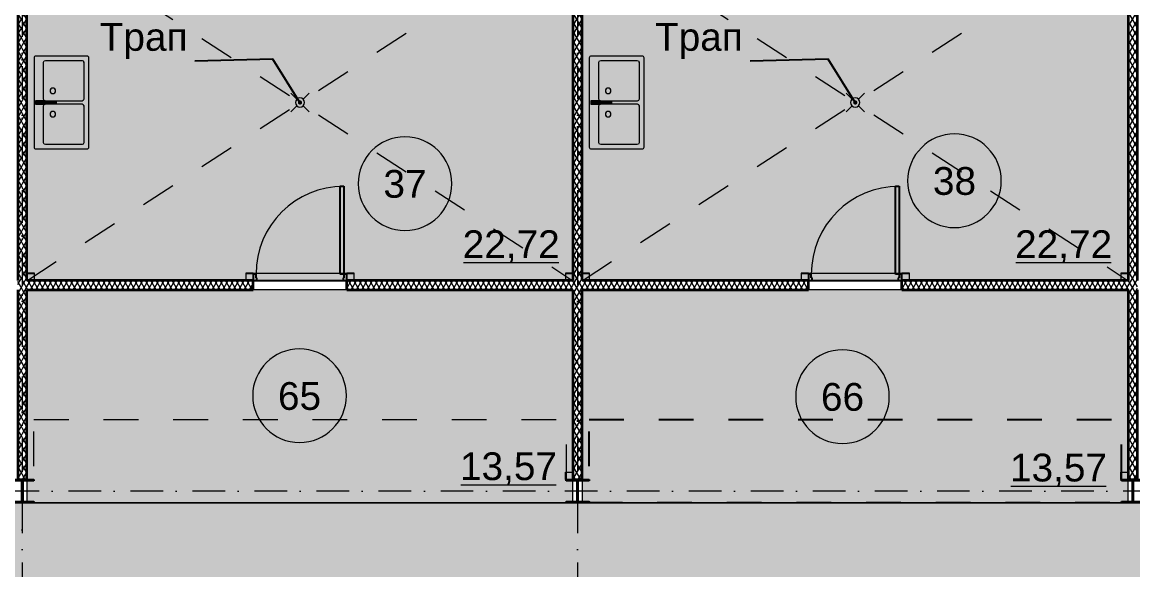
# Model space of a CAD drawing. Header units: millimetres. Extents: x -10605 to 104127, y -15987 to 52426.
# Drawn here: x 9999 to 21999, y 21150 to 27068 of the extents above; entities that cross this region are included whole.
import ezdxf
from ezdxf.enums import TextEntityAlignment as Align

# ---------------------------------------------------------------- set-up
doc = ezdxf.new("R2010")
doc.units = ezdxf.units.MM
doc.header["$MEASUREMENT"] = 0
for name, pattern in [('Dot & Dashed', [670.277762, 352.777767, -176.388884, 0, -141.111112]), ('roto_dd', [752.592, 376.296, -376.296]), ('Крупный пунктир', [634.99999, 0, -634.99999])]:
    doc.linetypes.add(name, pattern=pattern)
for name, color, linetype in [('Двери Archicad', 7, 'Continuous'), ('Зоны', 7, 'Continuous'), ('Металлический каркас здания', 7, 'Continuous'), ('Оси', 7, 'Continuous'), ('Стены', 7, 'Continuous')]:
    doc.layers.add(name, color=color, linetype=linetype)
for name, color, linetype, lineweight in [('Двери Archicad_Ном._пера__3', 7, 'Continuous', 0), ('Двери Archicad_Ном._пера__97', 7, 'Continuous', 35), ('Двери Archicad_Ном._пера__98', 7, 'Continuous', 25), ('Зоны_Ном._пера__38', 171, 'Continuous', 20), ('Зоны_Ном._пера__91', 255, 'Continuous', 0), ('Мебель и  оборудование_Ном._пера__200', 7, 'Continuous', 0), ('Мебель и  оборудование_Ном._пера__98', 7, 'Continuous', 25), ('Мебель и  оборудование_Ном._пера__99', 7, 'Continuous', 15), ('Металлический каркас здания_Ном._пера__98', 7, 'Continuous', 25), ('Металлический каркас здания_Ном._пера__99', 7, 'Continuous', 15), ('Оси_Ном._пера__200', 7, 'Continuous', 0), ('Паспорта Зон Archicad_Ном._пера__100', 7, 'Continuous', 9), ('Сантехника_Ном._пера__99', 7, 'Continuous', 15), ('Стены _Ном._пера__97', 7, 'Continuous', 35)]:
    doc.layers.add(name, color=color, linetype=linetype, lineweight=lineweight)
doc.layers.add('Зоны_Ном._пера__2', color=7, linetype='Continuous', lineweight=0, true_color=0xc2747474)
doc.styles.add('РЎР“Р•РќР•Р\xa0РР\xa0_РЎРўРР›Р¬_1', font='arial.ttf')
doc.dimstyles.new('СГЕНЕРИР_СТИЛЬ__1', dxfattribs={"dimtxt": 0.18, "dimasz": 91.2, "dimexe": 0.18, "dimexo": 0.0625, "dimgap": 0.09, "dimtad": 0, "dimtih": 1, "dimtoh": 1, "dimdec": 4, "dimzin": 0, "dimdsep": 46, "dimcen": 0.09, "dimadec": 0, "dimazin": 0, "dimtfac": 1, "dimtdec": 4, "dimtmove": 0, "dimatfit": 3, "dimldrblk": 'ARROWHEAD_11', "dimfxl": 1, "dimtolj": 1, "dimtzin": 0, "dimarcsym": 0})
pattern_1 = [(90, (0, 0), (-60, 0), [])]
pattern_2 = [(60, (0, 0), (-43.30127, 25), []), (120, (0, 0), (43.30127, 25), [])]

# ---------------------------------------------------------------- blocks, each defined once
blk = doc.blocks.new('Колонна SHS ГК 27')
at = {"layer": 'Металлический каркас здания_Ном._пера__99', "linetype": 'Continuous', "lineweight": 0, "true_color": 0xffffff}
h = blk.add_hatch(dxfattribs=at)
h.set_pattern_fill('Barabбs_tйglakц_бllу', style=0, pattern_type=2)
h.set_pattern_definition(pattern_1)
h.paths.add_polyline_path([(-40, -40), (40, -40), (40, 40), (-40, 40)])
h.paths.add_polyline_path([(-36.4, -36.4), (-36.4, 36.4), (36.4, 36.4), (36.4, -36.4)], flags=0)
at = {"layer": 'Металлический каркас здания_Ном._пера__99', "color": 7, "linetype": 'Continuous', "lineweight": 15}
for p, q in [((40, 40), (-40, 40)), ((-40, 40), (-40, -40)), ((-36.4, -36.4), (-36.4, 36.4)), ((-36.4, 36.4), (36.4, 36.4)), ((36.4, 36.4), (36.4, -36.4)), ((40, -40), (40, 40)), ((-40, -40), (40, -40)), ((36.4, -36.4), (-36.4, -36.4))]:
    blk.add_line(p, q, dxfattribs=at)
blk = doc.blocks.new('Труба Квадратного Сечения ГК SHS 27_5')
at = {"layer": 'Металлический каркас здания_Ном._пера__99', "color": 7, "linetype": 'Continuous', "lineweight": 15}
for p, q in [((505, 40), (0, 40)), ((0, 40), (0, 0)), ((0, 0), (0, -40)), ((1010, 40), (505, 40)), ((1010, 0), (1010, 40)), ((1010, -40), (1010, 0)), ((0, -40), (505, -40)), ((505, -40), (1010, -40))]:
    blk.add_line(p, q, dxfattribs=at)
blk = doc.blocks.new('Зона подготовки товара_37_56', base_point=(12590, 26554))
at = {"layer": 'Зоны', "linetype": 'Continuous', "lineweight": 0, "true_color": 0x3f3f3f}
blk.add_hatch(color=250, dxfattribs=at).paths.add_polyline_path([(10050, 28125), (10050, 24275), (15950, 24275), (15950, 28125)])
at = {"layer": 'Паспорта Зон Archicad_Ном._пера__100', "color": 7, "linetype": 'Continuous', "lineweight": 9}
blk.add_line((14768, 24470), (15798, 24470), dxfattribs=at)
for start, end in [(0, 180), (180, 0)]:
    blk.add_arc((14135, 25323), 506, start, end, dxfattribs=at)
at = {"layer": 'Паспорта Зон Archicad_Ном._пера__100', "color": 7, "lineweight": 9, "style": 'РЎР“Р•РќР•Р\xa0РР\xa0_РЎРўРР›Р¬_1'}
for tag, p in [('ROOM_NUMBER', (14135, 25321)), ('ROOM_AREA', (15283, 24669))]:
    blk.add_attdef(tag, text='', height=300, dxfattribs=at).set_placement(p, align=Align.MIDDLE_CENTER)
blk = doc.blocks.new('Зона подготовки товара_38_57', base_point=(18741, 26581))
at = {"layer": 'Зоны', "linetype": 'Continuous', "lineweight": 0, "true_color": 0x3f3f3f}
blk.add_hatch(color=250, dxfattribs=at).paths.add_polyline_path([(16050, 24275), (21950, 24275), (21950, 28125), (16050, 28125)])
at = {"layer": 'Паспорта Зон Archicad_Ном._пера__100', "color": 7, "linetype": 'Continuous', "lineweight": 9}
blk.add_line((20736, 24470), (21766, 24470), dxfattribs=at)
for start, end in [(0, 180), (180, 0)]:
    blk.add_arc((20072, 25354), 506, start, end, dxfattribs=at)
at = {"layer": 'Паспорта Зон Archicad_Ном._пера__100', "color": 7, "lineweight": 9, "style": 'РЎР“Р•РќР•Р\xa0РР\xa0_РЎРўРР›Р¬_1'}
for tag, p in [('ROOM_NUMBER', (20072, 25352)), ('ROOM_AREA', (21251, 24669))]:
    blk.add_attdef(tag, text='', height=300, dxfattribs=at).set_placement(p, align=Align.MIDDLE_CENTER)
blk = doc.blocks.new('Торговый зал_97_103', base_point=(18593, 20776))
at = {"layer": 'Зоны_Ном._пера__2', "linetype": 'Continuous', "lineweight": 0, "true_color": 0x1d1d1d}
blk.add_hatch(color=250, dxfattribs=at).paths.add_polyline_path([(46125, 18125), (46125, 21875), (4225, 21875), (4225, 18125)])
at = {"layer": 'Паспорта Зон Archicad_Ном._пера__100', "color": 7, "lineweight": 9, "style": 'РЎР“Р•РќР•Р\xa0РР\xa0_РЎРўРР›Р¬_1'}
for tag, p in [('ROOM_NUMBER', (18933, 20581)), ('ROOM_AREA', (45254, 18555))]:
    blk.add_attdef(tag, text='', height=300, dxfattribs=at).set_placement(p, align=Align.MIDDLE_CENTER)
blk = doc.blocks.new('Выставочная зона_65_112', base_point=(14217, 23619))
at = {"layer": 'Зоны_Ном._пера__38', "linetype": 'Continuous', "lineweight": 0, "true_color": 0x1f1f3f}
blk.add_hatch(color=179, dxfattribs=at).paths.add_polyline_path([(15950, 24175), (10050, 24175), (10050, 21875), (15950, 21875)])
at = {"layer": 'Паспорта Зон Archicad_Ном._пера__100', "color": 7, "linetype": 'Continuous', "lineweight": 9}
blk.add_line((14739, 22069), (15768, 22069), dxfattribs=at)
for start, end in [(0, 180), (180, 0)]:
    blk.add_arc((12995, 23031), 506, start, end, dxfattribs=at)
at = {"layer": 'Паспорта Зон Archicad_Ном._пера__100', "color": 7, "lineweight": 9, "style": 'РЎР“Р•РќР•Р\xa0РР\xa0_РЎРўРР›Р¬_1'}
for tag, p in [('ROOM_NUMBER', (12995, 23028)), ('ROOM_AREA', (15253, 22269))]:
    blk.add_attdef(tag, text='', height=300, dxfattribs=at).set_placement(p, align=Align.MIDDLE_CENTER)
blk = doc.blocks.new('Выставочная зона_66_113', base_point=(20305, 23555))
at = {"layer": 'Зоны_Ном._пера__38', "linetype": 'Continuous', "lineweight": 0, "true_color": 0x1f1f3f}
blk.add_hatch(color=179, dxfattribs=at).paths.add_polyline_path([(21950, 21875), (21950, 24175), (16050, 24175), (16050, 21875)])
at = {"layer": 'Паспорта Зон Archicad_Ном._пера__100', "color": 7, "linetype": 'Continuous', "lineweight": 9}
blk.add_line((20681, 22055), (21711, 22055), dxfattribs=at)
for start, end in [(0, 180), (180, 0)]:
    blk.add_arc((18862, 23021), 506, start, end, dxfattribs=at)
at = {"layer": 'Паспорта Зон Archicad_Ном._пера__100', "color": 7, "lineweight": 9, "style": 'РЎР“Р•РќР•Р\xa0РР\xa0_РЎРўРР›Р¬_1'}
for tag, p in [('ROOM_NUMBER', (18862, 23019)), ('ROOM_AREA', (21196, 22255))]:
    blk.add_attdef(tag, text='', height=300, dxfattribs=at).set_placement(p, align=Align.MIDDLE_CENTER)
blk = doc.blocks.new('Однопольная Дверь 27_2')
at = {"layer": 'Двери Archicad_Ном._пера__3', "color": 7, "linetype": 'Continuous', "lineweight": 0}
blk.add_arc((475, 0), 950, 90, 180, dxfattribs=at)
at = {"layer": 'Двери Archicad_Ном._пера__97', "color": 7, "linetype": 'Continuous', "lineweight": 35}
for p, q in [((-505, -170), (-505, -70)), ((505, -170), (505, -70))]:
    blk.add_line(p, q, dxfattribs=at)
at = {"layer": 'Двери Archicad_Ном._пера__98', "color": 7, "linetype": 'Continuous', "lineweight": 25}
for p, q in [((435, 0), (435, 950)), ((435, 950), (475, 950)), ((475, 950), (475, 0)), ((-475, 0), (-505, 0)), ((-505, 0), (-505, -70)), ((-475, -40), (-475, 0)), ((475, 0), (435, 0)), ((505, 0), (475, 0)), ((475, 0), (475, -40)), ((505, -70), (505, 0)), ((-505, -70), (-465, -70)), ((-465, -40), (-475, -40)), ((-465, -70), (-465, -40)), ((475, -40), (465, -40)), ((465, -40), (465, -70)), ((465, -70), (505, -70))]:
    blk.add_line(p, q, dxfattribs=at)
blk = doc.blocks.new('Стена_82', base_point=(4125, 24225))
at = {"layer": 'Стены', "linetype": 'Continuous', "lineweight": 0, "true_color": 0x000000}
h = blk.add_hatch(dxfattribs=at)
h.set_pattern_fill('Batt_Insulation__3_', color=18, style=0, pattern_type=2)
h.set_pattern_definition(pattern_2)
h.paths.add_polyline_path([(12495, 24275), (10050, 24275), (10050, 24175), (12495, 24175)])
h = blk.add_hatch(dxfattribs=at)
h.set_pattern_fill('Batt_Insulation__3_', color=18, style=0, pattern_type=2)
h.set_pattern_definition(pattern_2)
h.paths.add_polyline_path([(15950, 24275), (13505, 24275), (13505, 24175), (15950, 24175)])
h = blk.add_hatch(dxfattribs=at)
h.set_pattern_fill('Batt_Insulation__3_', color=18, style=0, pattern_type=2)
h.set_pattern_definition(pattern_2)
h.paths.add_polyline_path([(18495, 24275), (16050, 24275), (16050, 24175), (18495, 24175)])
h = blk.add_hatch(dxfattribs=at)
h.set_pattern_fill('Batt_Insulation__3_', color=18, style=0, pattern_type=2)
h.set_pattern_definition(pattern_2)
h.paths.add_polyline_path([(21950, 24275), (19505, 24275), (19505, 24175), (21950, 24175)])
at = {"layer": 'Стены _Ном._пера__97', "color": 7, "linetype": 'Continuous', "lineweight": 35}
for p, q in [((12495, 24175), (12495, 24275)), ((13505, 24175), (13505, 24275)), ((18495, 24175), (18495, 24275)), ((19505, 24175), (19505, 24275))]:
    blk.add_line(p, q, dxfattribs=at)
at = {"layer": 'Стены _Ном._пера__97', "color": 7, "linetype": 'Continuous', "lineweight": 35, "flags": 128}
for points in [[(12495, 24275), (10050, 24275)], [(15950, 24275), (13505, 24275)], [(18495, 24275), (16050, 24275)], [(21950, 24275), (19505, 24275)], [(10050, 24175), (12495, 24175)], [(13505, 24175), (15950, 24175)], [(16050, 24175), (18495, 24175)], [(19505, 24175), (21950, 24175)]]:
    blk.add_lwpolyline(points, dxfattribs=at)
at = {"layer": 'Двери Archicad', "color": 7, "linetype": 'Continuous', "lineweight": 50, "zscale": 1000}
for p in [(13000, 24345), (19000, 24345)]:
    blk.add_blockref('Однопольная Дверь 27_2', p, dxfattribs=at)
blk = doc.blocks.new('Стена_85', base_point=(16000, 22125))
at = {"layer": 'Стены', "linetype": 'Continuous', "lineweight": 0, "true_color": 0x000000}
h = blk.add_hatch(dxfattribs=at)
h.set_pattern_fill('Batt_Insulation__3_', color=18, style=0, pattern_type=2)
h.set_pattern_definition(pattern_2)
h.paths.add_polyline_path([(16050, 22125), (16050, 27875), (15950, 27875), (15950, 22125)])
at = {"layer": 'Стены _Ном._пера__97', "color": 7, "linetype": 'Continuous', "lineweight": 35, "flags": 128}
for points in [[(16050, 27875), (15950, 27875)], [(15950, 27875), (15950, 24275)], [(16050, 24275), (16050, 27875)], [(15950, 24175), (15950, 22125)], [(16050, 22125), (16050, 24175)], [(15950, 22125), (16050, 22125)]]:
    blk.add_lwpolyline(points, dxfattribs=at)
blk = doc.blocks.new('Стена_138', base_point=(22000, 22125))
at = {"layer": 'Стены', "linetype": 'Continuous', "lineweight": 0, "true_color": 0x000000}
h = blk.add_hatch(dxfattribs=at)
h.set_pattern_fill('Batt_Insulation__3_', color=18, style=0, pattern_type=2)
h.set_pattern_definition(pattern_2)
h.paths.add_polyline_path([(22050, 22125), (22050, 27875), (21950, 27875), (21950, 22125)])
at = {"layer": 'Стены _Ном._пера__97', "color": 7, "linetype": 'Continuous', "lineweight": 35, "flags": 128}
for points in [[(22050, 27875), (21950, 27875)], [(21950, 27875), (21950, 24275)], [(22050, 24275), (22050, 27875)], [(21950, 24175), (21950, 22125)], [(22050, 22125), (22050, 24175)], [(21950, 22125), (22050, 22125)]]:
    blk.add_lwpolyline(points, dxfattribs=at)
blk = doc.blocks.new('Стена_385', base_point=(10000, 27875))
at = {"layer": 'Стены', "linetype": 'Continuous', "lineweight": 0, "true_color": 0x000000}
h = blk.add_hatch(dxfattribs=at)
h.set_pattern_fill('Batt_Insulation__3_', color=18, style=0, pattern_type=2)
h.set_pattern_definition(pattern_2)
h.paths.add_polyline_path([(9950, 27875), (9950, 22125), (10050, 22125), (10050, 27875)])
at = {"layer": 'Стены _Ном._пера__97', "color": 7, "linetype": 'Continuous', "lineweight": 35, "flags": 128}
for points in [[(9950, 27875), (9950, 24275)], [(10050, 27875), (9950, 27875)], [(10050, 24275), (10050, 27875)], [(9950, 24175), (9950, 22125)], [(10050, 22125), (10050, 24175)], [(9950, 22125), (10050, 22125)]]:
    blk.add_lwpolyline(points, dxfattribs=at)
blk = doc.blocks.new('Колонна Универсальная 27')
at = {"layer": 'Металлический каркас здания_Ном._пера__98', "linetype": 'Continuous', "lineweight": 0, "true_color": 0xffffff}
h = blk.add_hatch(dxfattribs=at)
h.set_pattern_fill('Barabбs_tйglakц_бllу', style=0, pattern_type=2)
h.set_pattern_definition(pattern_1)
h.paths.add_polyline_path([(-125, -125), (125, -125), (125, -113), (4, -113), (4, 113), (125, 113), (125, 125), (-125, 125), (-125, 113), (-4, 113), (-4, -113), (-125, -113)])
at = {"layer": 'Металлический каркас здания_Ном._пера__98', "color": 7, "linetype": 'Continuous', "lineweight": 25}
for p, q in [((125, 125), (-125, 125)), ((-125, 125), (-125, 113)), ((125, 113), (125, 125)), ((-125, 113), (-4, 113)), ((-4, 113), (-4, -113)), ((4, -113), (4, 113)), ((4, 113), (125, 113)), ((-4, -113), (-125, -113)), ((-125, -113), (-125, -125)), ((125, -113), (4, -113)), ((125, -125), (125, -113)), ((-125, -125), (125, -125))]:
    blk.add_line(p, q, dxfattribs=at)
blk = doc.blocks.new('Двутавp К 26020-83 27')
at = {"layer": 'Металлический каркас здания_Ном._пера__98', "color": 7, "linetype": 'Крупный пунктир', "lineweight": 25}
blk.add_line((0, 0), (39875, 0), dxfattribs=at)
blk = doc.blocks.new('Двутавp К 26020-83 27_2')
at = {"layer": 'Металлический каркас здания_Ном._пера__98', "color": 7, "linetype": 'Крупный пунктир', "lineweight": 25}
blk.add_line((0, 0), (17750, 0), dxfattribs=at)
blk = doc.blocks.new('Стандартный Маркер Сетки')
at = {"layer": 'Оси_Ном._пера__200', "color": 7, "linetype": 'Dot & Dashed', "lineweight": 0}
blk.add_line((0, 0), (107805, 0), dxfattribs=at)
at = {"layer": 'Оси_Ном._пера__200', "color": 7, "lineweight": 0, "style": 'РЎР“Р•РќР•Р\xa0РР\xa0_РЎРўРР›Р¬_1'}
blk.add_attdef('AC_MarkerText_1', text='', height=300, dxfattribs=at).set_placement((108205, 150), align=Align.TOP_CENTER)
blk = doc.blocks.new('Символ Трапа в Полу 27')
at = {"layer": 'Мебель и  оборудование_Ном._пера__99', "color": 7, "linetype": 'Continuous', "lineweight": 15}
for p, q in [((65, 135), (0, 200)), ((135, 135), (200, 200)), ((65, 65), (0, 0)), ((135, 65), (200, 0))]:
    blk.add_line(p, q, dxfattribs=at)
at = {"layer": 'Мебель и  оборудование_Ном._пера__99', "color": 7, "linetype": 'Continuous', "lineweight": 15, "flags": 128}
blk.add_lwpolyline([(150, 100, 1), (50, 100, 1)], format="xyb", close=True, dxfattribs=at)
blk = doc.blocks.new('Мойка Обычная 27')
at = {"layer": 'Сантехника_Ном._пера__99', "color": 7, "linetype": 'Continuous', "lineweight": 15}
for p, q in [((470, 485), (70, 485)), ((940, 485), (540, 485)), ((50, 465), (50, 70)), ((490, 70), (490, 465)), ((520, 465), (520, 70)), ((960, 70), (960, 465)), ((70, 50), (470, 50)), ((540, 50), (940, 50))]:
    blk.add_line(p, q, dxfattribs=at)
at = {"layer": 'Сантехника_Ном._пера__99', "color": 7, "linetype": 'Continuous', "lineweight": 15, "flags": 128}
for points in [[(20, 0), (990, 0, 0.414214), (1010, 20), (1010, 565, 0.414214), (990, 585), (20, 585, 0.414214), (0, 565), (0, 20, 0.414214)], [(485, 504), (496, 504), (496, 555, -1), (514, 555), (514, 504), (525, 504), (525, 569), (485, 569)], [(496, 357, 1), (514, 357), (514, 555, 1), (496, 555)]]:
    blk.add_lwpolyline(points, format="xyb", close=True, dxfattribs=at)
for points in [[(485, 468), (496, 468), (496, 503), (485, 503)], [(525, 468), (525, 503), (514, 503), (514, 468)]]:
    blk.add_lwpolyline(points, close=True, dxfattribs=at)
at = {"layer": 'Сантехника_Ном._пера__99', "color": 7, "linetype": 'Continuous', "lineweight": 15}
for centre in [(379, 385), (631, 385)]:
    blk.add_circle(centre, 30, dxfattribs=at)
for centre, start, end in [((70, 465), 90, 180), ((470, 465), 0, 90), ((540, 465), 90, 180), ((940, 465), 0, 90), ((70, 70), 180, 270), ((470, 70), 270, 0), ((540, 70), 180, 270), ((940, 70), 270, 0)]:
    blk.add_arc(centre, 20, start, end, dxfattribs=at)
for p in [(70, 50), (540, 50)]:
    blk.add_point(p, dxfattribs=at)
blk = doc.blocks.new('ARROWHEAD_11')
at = {"color": 0, "linetype": 'Continuous', "lineweight": 0}
blk.add_line((0, 0), (-1, 0), dxfattribs=at)
at = {"color": 0, "linetype": 'Continuous', "lineweight": 0, "const_width": 0.25, "flags": 128}
blk.add_lwpolyline([(-0.125, 0, 1), (0.125, 0, 1)], format="xyb", close=True, dxfattribs=at)
blk = doc.blocks.new('Стандартный Маркер Сетки_4')
at = {"layer": 'Оси_Ном._пера__200', "color": 7, "linetype": 'Dot & Dashed', "lineweight": 0}
blk.add_line((0, 0), (55187, 0), dxfattribs=at)
at = {"layer": 'Оси_Ном._пера__200', "color": 7, "lineweight": 0, "style": 'РЎР“Р•РќР•Р\xa0РР\xa0_РЎРўРР›Р¬_1'}
blk.add_attdef('AC_MarkerText_1', text='', height=300, rotation=90, dxfattribs=at).set_placement((55368, -69), align=Align.TOP_CENTER)

msp = doc.modelspace()

# ---------------------------------------------------------------- linework, layer by layer
at = {"layer": 'Зоны_Ном._пера__2', "color": 8, "linetype": 'Continuous', "lineweight": 0, "true_color": 0x747474, "flags": 128}
msp.add_lwpolyline([(46125, 18125), (46125, 21875.00005), (4225, 21875.00005), (4225, 18125)], close=True, dxfattribs=at)
at = {"layer": 'Зоны_Ном._пера__38', "color": 171, "linetype": 'Continuous', "lineweight": 20, "flags": 128}
for points in [[(15950.00006, 24175.00005), (10050, 24175.00005), (10050, 21875.00005), (15950.00006, 21875.00005)], [(21950.00006, 21874.98338), (21950.00006, 24175.00005), (16050.00006, 24175.00005), (16050.00006, 21874.98338)]]:
    msp.add_lwpolyline(points, close=True, dxfattribs=at)
at = {"layer": 'Зоны_Ном._пера__91', "color": 255, "linetype": 'Continuous', "lineweight": 0, "flags": 128}
for points in [[(10050, 28125.00005), (10050, 24274.50005), (15950.00006, 24274.50005), (15950.00006, 28125.00005)], [(16050.00006, 24274.50005), (21950.00006, 24274.50005), (21950.00006, 28125.00005), (16050.00006, 28125.00005)]]:
    msp.add_lwpolyline(points, close=True, dxfattribs=at)
at = {"layer": 'Мебель и  оборудование_Ном._пера__200', "color": 7, "linetype": 'roto_dd', "lineweight": 0, "flags": 128}
for points in [[(10050, 28125.00005), (15950.00006, 24274.50005)], [(10050, 24274.50005), (15950.00006, 28125.00005)], [(16050, 28125.00005), (21950.00006, 24274.50005)], [(16050, 24274.50005), (21950.00006, 28125.00005)]]:
    msp.add_lwpolyline(points, dxfattribs=at)
msp.add_lwpolyline([(10125, 22775.00005), (15874.97833, 22775.00005), (15874.97833, 21875.00005), (10125, 21875.00005)], close=True, dxfattribs=at)
at = {"layer": 'Мебель и  оборудование_Ном._пера__98', "color": 7, "linetype": 'roto_dd', "lineweight": 25, "flags": 128}
msp.add_lwpolyline([(16124.85541, 22775.00005), (21874.83375, 22775.00005), (21874.83375, 21875.00005), (16124.85541, 21875.00005)], close=True, dxfattribs=at)

# ---------------------------------------------------------------- block references
at = {"layer": 'Зоны', "color": 7, "linetype": 'Continuous', "lineweight": 9}
for name, p, values in [('Зона подготовки товара_37_56', (12589.59398, 26553.6673), {'ROOM_NUMBER': '37', 'ROOM_AREA': '22,72'}), ('Зона подготовки товара_38_57', (18741.20848, 26580.91862), {'ROOM_NUMBER': '38', 'ROOM_AREA': '22,72'}), ('Выставочная зона_65_112', (14217.19429, 23619.18228), {'ROOM_NUMBER': '65', 'ROOM_AREA': '13,57'}), ('Выставочная зона_66_113', (20305.13713, 23554.64628), {'ROOM_NUMBER': '66', 'ROOM_AREA': '13,57'})]:
    msp.add_blockref(name, p, dxfattribs=at).add_auto_attribs(values)
msp.add_blockref('Торговый зал_97_103', (18592.67673, 20775.72296), dxfattribs=at)
at = {"layer": 'Мебель и  оборудование_Ном._пера__99', "color": 7, "linetype": 'Continuous', "lineweight": 15, "zscale": 1000, "rotation": 90}
for p in [(13100.00003, 26099.75005), (19100.00003, 26099.75005)]:
    msp.add_blockref('Символ Трапа в Полу 27', p, dxfattribs=at)
at = {"layer": 'Металлический каркас здания', "color": 7, "linetype": 'Continuous', "lineweight": 9, "xscale": -1, "zscale": 1000, "rotation": 90}
msp.add_blockref('Двутавp К 26020-83 27', (10000.00006, 40000.00005), dxfattribs=at)
at = {"layer": 'Металлический каркас здания', "color": 7, "linetype": 'Continuous', "lineweight": 9, "zscale": 1000, "rotation": 90}
msp.add_blockref('Двутавp К 26020-83 27_2', (16000, 22125.00005), dxfattribs=at)
at = {"layer": 'Металлический каркас здания_Ном._пера__98', "color": 7, "linetype": 'Continuous', "lineweight": 25, "xscale": -1, "zscale": 1000}
for p in [(10000, 22000.00005), (15999.97833, 22000.00005), (22000, 22000.00005)]:
    msp.add_blockref('Колонна Универсальная 27', p, dxfattribs=at)
at = {"layer": 'Металлический каркас здания_Ном._пера__99', "color": 7, "linetype": 'Continuous', "lineweight": 15, "zscale": 1000}
for p in [(10090, 24314.50005), (12455, 24315.00005), (13545, 24315.00005), (15910.00006, 24314.50005), (16090, 24314.50005), (18455, 24315.00005), (19545, 24315.00005), (21910.00006, 24314.50005)]:
    msp.add_blockref('Колонна SHS ГК 27', p, dxfattribs=at)
at = {"layer": 'Металлический каркас здания_Ном._пера__99', "color": 7, "linetype": 'Continuous', "lineweight": 15, "xscale": -1, "zscale": 1000}
for name, p in [('Труба Квадратного Сечения ГК SHS 27_5', (13505, 24315.00005)), ('Труба Квадратного Сечения ГК SHS 27_5', (19505, 24315.00005)), ('Колонна SHS ГК 27', (15910.00006, 22165.00005)), ('Колонна SHS ГК 27', (21910.00006, 22165.00005))]:
    msp.add_blockref(name, p, dxfattribs=at)
at = {"layer": 'Оси', "color": 8, "linetype": 'Continuous', "lineweight": 0, "true_color": 0x747474, "zscale": 1000, "rotation": 270}
for p in [(10000, 40000.00005), (16000.00006, 40000.00005)]:
    msp.add_blockref('Стандартный Маркер Сетки_4', p, dxfattribs=at)
at = {"layer": 'Оси', "color": 8, "linetype": 'Continuous', "lineweight": 0, "true_color": 0x747474, "xscale": -1, "zscale": 1000}
msp.add_blockref('Стандартный Маркер Сетки', (98000.00007, 22000.00005), dxfattribs=at)
at = {"layer": 'Сантехника_Ном._пера__99', "color": 7, "linetype": 'Continuous', "lineweight": 15, "xscale": -1, "zscale": 1000, "rotation": 90}
for p in [(10715, 26705.00012), (16715, 26705.00012)]:
    msp.add_blockref('Мойка Обычная 27', p, dxfattribs=at)
at = {"layer": 'Стены', "color": 7, "lineweight": 35}
for name, p in [('Стена_385', (10000, 27875.00005)), ('Стена_85', (16000.00006, 22125.00005)), ('Стена_138', (22000.00006, 22125.00005)), ('Стена_82', (4125, 24225.00005))]:
    msp.add_blockref(name, p, dxfattribs=at)

# ---------------------------------------------------------------- texts
at = {"layer": 'Мебель и  оборудование_Ном._пера__200', "color": 7, "linetype": 'Continuous', "lineweight": 0, "char_height": 300, "attachment_point": 7, "style": 'РЎР“Р•РќР•Р\xa0РР\xa0_РЎРўРР›Р¬_1'}
for insert in [(10835.98338, 26668.35049), (16835.98338, 26668.35049)]:
    msp.add_mtext('\\A1;{\\pql;\\fArial|b0|i0|c204|p0;\\W1.000000;Трап}', dxfattribs=dict(at, insert=insert))

# ---------------------------------------------------------------- leaders
at = {"layer": 'Мебель и  оборудование_Ном._пера__200', "color": 7, "linetype": 'Continuous', "lineweight": 0, "annotation_type": 0, "has_hookline": 1, "hookline_direction": 1, "text_width": 910.8}
for points in [[(13000.00003, 26199.75005), (12707.9453, 26668.35049), (11864.62238, 26647.25632)], [(19000.00003, 26199.75005), (18707.9453, 26668.35049), (17864.62238, 26647.25632)]]:
    msp.add_leader(points, dimstyle='СГЕНЕРИР_СТИЛЬ__1', dxfattribs=at)

doc.saveas('drawing.dxf')
